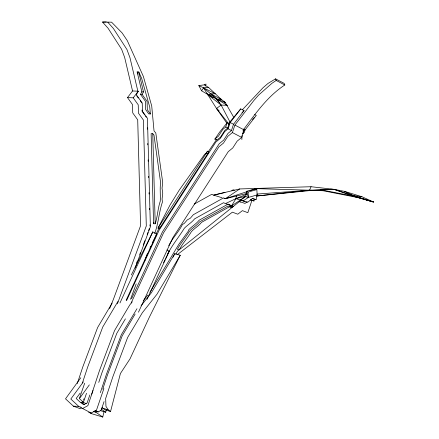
<?xml version="1.0" encoding="UTF-8"?>
<svg xmlns="http://www.w3.org/2000/svg" width="439" height="439" viewBox="0 0 439 439"><rect width="100%" height="100%" fill="white"/><g stroke="black" fill="none" stroke-linecap="round" stroke-linejoin="round"><path stroke-width="0.66" d="M241.856 139.569L241.993 135.667M205.699 86.044L206.012 84.052L204.278 84.864L198.801 85.589L201.605 90.813L213.047 97.546M236.489 196.003L235.908 198.664L231.578 205.847L229.976 207.131M89.386 412.391L90.966 413.489L102.759 417.05L103.972 411.837M100.147 410.163L101.184 410.882L105.722 412.254L106.331 409.625M102.1 407.194L102.731 408.188L105.108 409.839L110.551 411.48L120.418 373.512L130.032 358.833L149.408 317.079L180.237 255.278L174.793 253.632L151.488 292.626L141.056 305.829M250.757 200.003L253.994 200.98L254.455 199.026M252.09 198.494L256.025 199.718L257.155 194.911L256.848 189.571L255.339 188.792L246.581 191.311L245.681 196.606L229.987 206.89L231.797 207.438L233.394 206.39L229.114 204.947M153.573 223.725L151.131 133.637L152.761 133.703L153.99 135.152L160.619 182.629C159.736 188.836 160.63 195.02 160.257 201.221C157.793 208.432 157.639 216.46 155.203 223.791L153.573 223.725L153.919 222.48M150.028 248.183L150.582 246.202M154.687 233.515C158.512 223.319 158.956 212.059 162.468 201.929L162.073 199.092L162.737 193.226L162.046 188.271L162.704 182.443L155.801 132.995L154.034 130.915L151.724 106.029L143.388 76.507L127.299 40.646L122.113 32.93L111.577 22.169L102.512 22.054L108.038 28.195L121.641 49.322L124.671 57.509L132.556 90.972L127.508 97.595L132.512 104.592L132.737 112.916L137.709 119.858L140.579 225.723L113.471 299.168L109.629 308.628M167.506 254.302C172.187 245.066 178.958 236.972 184.298 228.275C187.568 224.916 191.667 222.584 194.62 218.847L223.555 202.719L225.416 203.603L235.908 198.664L245.796 196.238L245.681 196.606L248.403 197.429L257.155 194.911M77.275 383.587L82.752 367.042L97.634 327.489L112.143 303.08M82.406 382.989L87.663 367.097L102.753 327L117.959 301.417M91.674 394.184L99.455 370.659L114.546 330.562L129.752 304.979L132.254 301.812M98.753 382.418L101.903 372.898L116.779 333.36L125.406 318.851M100.35 392.675L106.441 374.264L121.318 334.732L136.984 308.716M102.753 389.184L107.401 375.142L122.196 335.83L135.135 314.055M251.981 200.151L247.832 212.69L242.405 210.643L237.784 214.205L232.396 212.163L177.279 254.675M79.541 398.014L84.672 383.225M83.52 400.105L83.942 398.842M214.863 139.097L218.457 136.15L222.809 129.39L225.745 126.981L227.15 122.761L229.136 123.803L227.737 128.023L224.795 130.438L220.444 137.198L216.85 140.14L214.863 139.097L219.571 132.177L227.15 122.761M126.52 300.715L159.132 230.151L215.851 142.06L220.367 138.362L224.724 131.596L228.115 128.814L230.206 122.525L240.737 108.877L244.051 110.623L233.526 124.264L231.43 130.553L228.039 133.341L223.687 140.101L219.165 143.805L162.446 231.891L131.541 298.767M131.146 302.981L163.588 232.791L218.973 146.769L223.489 143.065L227.846 136.304L232.401 132.562L234.892 125.066L253.698 100.696L258.505 95.181L271.977 83.278L276.186 80.452L284.812 84.985C267.576 96.251 255.696 113.394 243.519 129.598L243.019 130.833M138.461 312.211L172.873 237.669L228.258 151.647L232.774 147.943L237.131 141.177L241.686 137.44L244.177 129.944L234.892 125.066M86.51 393.267L83.811 401.18L81.006 402.695L84.326 404.434L87.125 402.925L89.825 395.012M93.013 390.512L87.855 405.663L82.587 408.511L79.98 407.864M103.884 388.586L96.476 410.191L91.208 413.039L88.601 412.391M104.07 401.614L101.085 410.355L98.177 411.925L96.317 411.464M136.65 262.879L137.363 260.958M139.723 254.554L140.436 252.634M143.229 245.061L144.859 240.654M147.18 234.355L147.877 232.461M148.58 230.574L149.276 228.681M135.168 268.015L150.379 226.809L147.438 118.256L142.466 111.314L142.236 102.995L136.353 94.764L138.274 91.208L132.556 90.972M130.504 299.316L136.189 283.923M144.469 261.479L145.183 259.559M145.655 258.275L147.312 253.786M242.696 133.648L244.177 129.944M242.531 133.774L244.046 132.529L245.099 129.911L256.294 115.397L254.702 114.563M117.394 303.815L146.297 225.959L143.427 120.088L138.45 113.152L138.225 104.828L133.226 97.831L127.508 97.595M311.053 186.723L309.533 190.213L256.617 196.013L311.481 190.416L333.964 189.341L344.374 191.316L361.901 196.705L373.485 202.006L352.341 195.904L333.964 189.341L311.053 186.723L239.716 188.946L213.546 195.152L211.774 194.301L194.247 204.069M119.962 302.965L152.772 231.902L156.75 233.992L126.185 300.128M146.994 299.382L169.278 251.163L166.919 249.928M131.349 274.946L152.772 231.902M158.013 228.082L169.926 205.205L179.266 190.065L204.612 154.33L206.105 153.271L207.543 151.164L208.871 151.861L159.341 228.779L158.013 228.082L207.543 151.164M156.054 234.157L159.083 228.066M152.525 242.476L156.75 233.992M159.341 228.779L160.23 226.99M163.533 262.709L165.042 259.674M165.651 258.456L169.278 251.163M172.999 257.227L174.793 253.632M175.847 254.357L177.372 251.3L239.425 201.556L245.028 203.416L247.141 201.72M137.226 92.377L137.862 91.191L129.977 57.728L126.953 49.541L113.344 28.409L107.818 22.268M140.485 94.347L141.841 91.828L137.149 71.908L138.779 71.974L141.621 78.296L149.743 107.061L150.385 113.97L148.75 113.904L145.693 109.635L145.468 101.316L140.485 94.347L142.115 94.412L147.098 101.387L147.323 109.701L150.385 113.97M142.115 94.412L143.476 91.899L138.779 71.974M168.724 245.719C172.45 238.086 178.772 231.951 182.476 224.439L184.21 223.473L187.283 219.917L190.312 218.232L193.363 214.693L223.566 197.868L225.339 198.713L246.482 193.577M180.237 255.278L156.932 294.273L142.324 312.76L127.634 337.476L112.845 376.788L105.662 398.491L105.964 406.349L108.175 409.828L110.551 411.48M201.605 90.813L203.559 87.833L208.569 87.427L221.157 99.28L225.212 102.408L233.762 117.356M208.344 151.609L216.608 139.47M208.871 151.861L207.433 153.968L206.105 153.271M80.787 377.759L65.515 398.826L73.417 406.163L80.266 408.736M83.333 381.886L70.822 399.04L78.729 406.377L81.841 407.551M80.183 393.064L76.166 398.475L80.524 402.519L82.966 403.441M89.326 384.871L79.432 398.612L83.789 402.656L86.231 403.573M255.641 189.681L256.409 188.633L309.533 190.213L333.964 189.341L373.485 202.006L352.341 195.904L320.958 189.813M133.226 97.831L138.274 91.208M143.246 300.792L147.839 294.981M149.924 292.341L179.019 243.996L188.188 231.304L188.836 229.641C192.101 226.288 196.206 223.956 199.158 220.213L228.093 204.091L231.578 205.847M228.637 123.419L240.737 108.877M228.296 124.852L229.136 123.803M242.394 109.761L263.049 87.712L268.009 83.454L275.544 78.85L284.165 83.377L284.812 84.985M242.015 112.796L244.051 110.623M252.491 119.463L254.181 117.657M231.803 190.822L233.136 189.752L234.464 190.186M226.936 123.315L216.509 108.46L221.119 105.053L227.199 105.333L217.069 99.165L207.74 94.621L207.043 93.639M245.796 196.238L240.446 200.036L244.902 201.512M224.027 198.318L225.339 198.713L239.716 188.946M246.702 194.257L235.908 198.664L243.168 200.859L248.403 197.429L248.09 192.09L246.581 191.311L248.403 197.429M225.339 198.713L246.702 191.783M249.939 190.729L256.409 188.633M248.09 192.09L256.848 189.571M230.25 122.481L221.119 105.053L217.069 99.165L203.559 87.833L215.291 93.765L210.775 93.897L207.74 94.621L203.559 87.833L198.801 85.589M213.546 195.152L224.977 192.441M256.963 194.065L309.533 190.213L323.126 190.756L360.589 198.11L373.485 202.006M102.512 22.054L106.271 21.95M210.775 93.897L221.157 99.28L217.069 99.165L225.212 102.408L223.341 101.574M330.556 189.22L333.964 189.341L330.562 189.214M141.841 91.828L143.476 91.899M82.483 402.601L83.789 402.656M73.417 406.163L78.729 406.377M361.901 196.705L353.724 195.673L344.374 191.316M82.499 403.984L84.326 404.434M214.199 195.35L222.063 197.726M226.063 203.8L229.954 204.975M102.731 408.188L108.175 409.828M93.309 411.508L95.927 412.298L102.759 417.05M256.025 199.718L252.387 198.521L247.623 202.335L243.168 200.859M250.389 199.794L253.994 200.98M239.244 201.633L240.49 202.044M209.661 95.285L207.74 94.621L216.509 108.46L228.609 123.694M219.884 98.835L221.157 99.28M209.612 95.455L207.74 94.621L221.119 105.053M231.797 207.438L229.915 206.539L201.463 222.392C198.637 226.156 194.439 228.231 191.366 231.693C187.744 237.911 182.602 243.365 179.211 249.829L177.394 249.281C180.791 242.816 185.927 237.362 189.549 231.144C192.622 227.687 196.826 225.608 199.646 221.843L228.099 205.99L229.043 206.44M243.508 129.071L245.099 129.911M230.206 122.525L233.526 124.264M242.986 131.974L244.046 132.529M225.745 126.981L227.737 128.023M228.115 128.814L231.43 130.553M232.401 132.562L241.686 137.44M95.23 410.377L98.177 411.925M82.587 408.511L91.208 413.039M225.426 104.361L227.199 105.333M204.278 84.864L208.569 87.427M105.722 412.254L102.095 409.73L101.431 408.687M208.794 95.406L207.74 94.621L213.036 95.79L219.719 103.017M216.509 108.46L219.088 110.699M142.439 111.835L144.733 115.034M145.501 116.105L146.264 117.169M136.732 95.845L138.301 98.04M140.26 100.783L141.83 102.978M94.895 410.674L95.927 412.298M137.149 71.908L138.181 74.207M275.544 78.85L276.186 80.452M152.761 133.703L155.203 223.791M147.29 127.798L147.328 129.165M147.713 143.509L147.751 144.87M148.157 159.895L148.195 161.261M148.601 176.286L148.64 177.652M149.046 192.677L149.084 194.043M149.474 208.382L149.512 209.743M149.918 224.746L149.957 226.112M142.022 110.019L142.055 111.297"/></g></svg>
